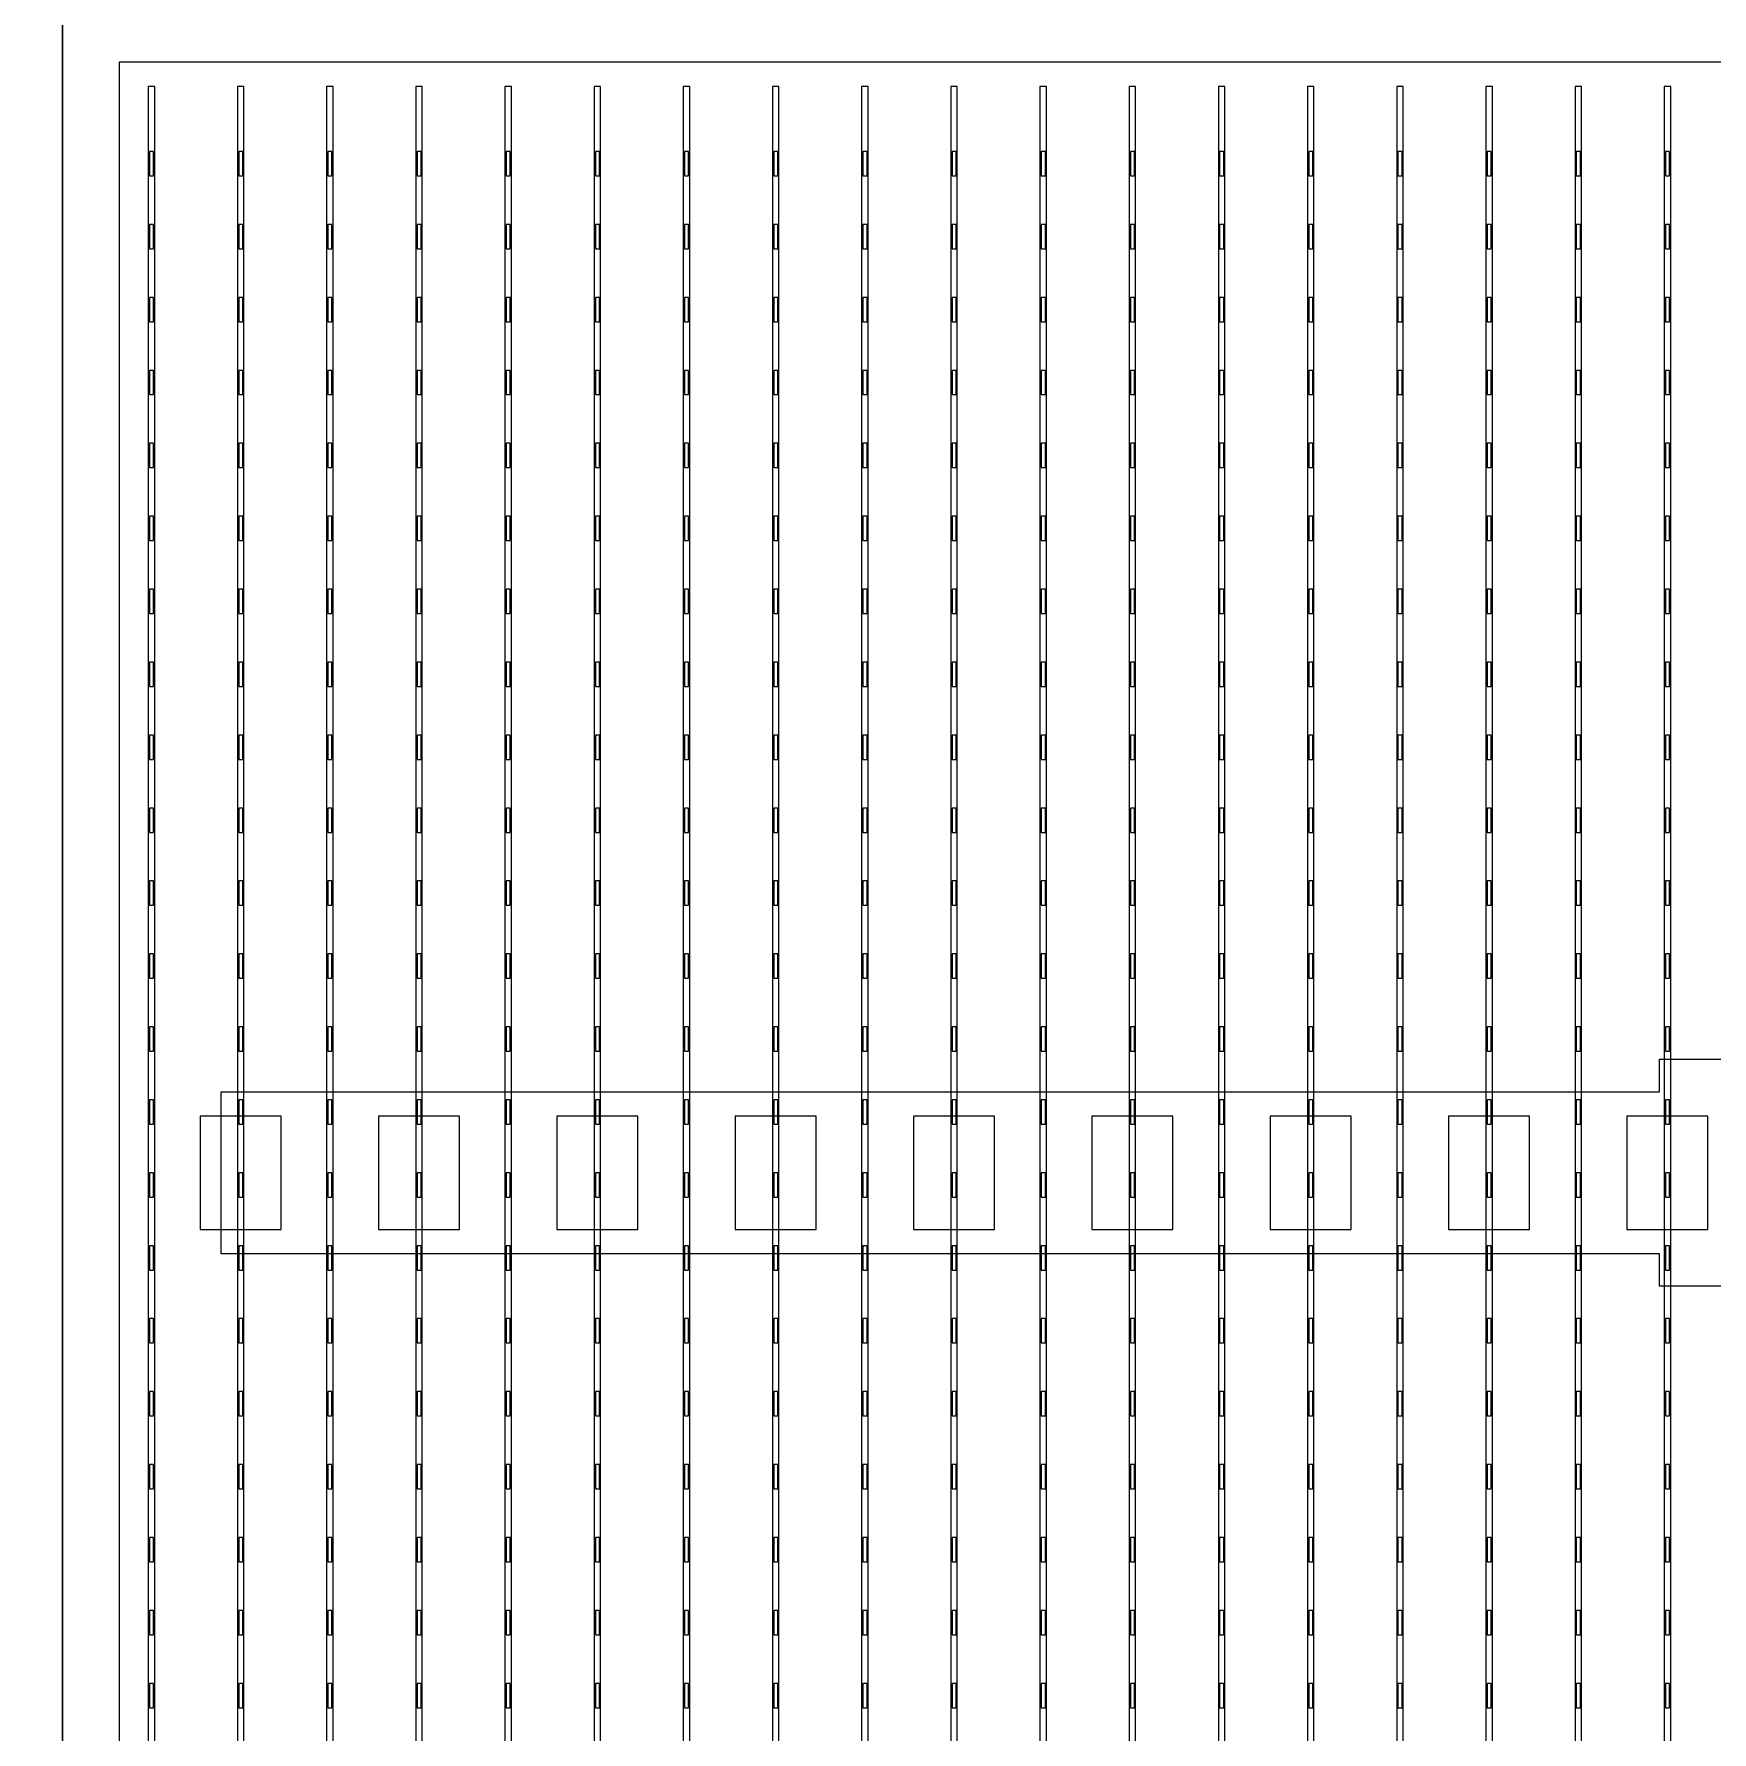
# Model space of a CAD drawing. Header units: millimetres. Extents: x -18 to 142, y -7 to 153.
# Drawn here: x 41.09 to 51.44, y 114.25 to 124.72 of the extents above; entities that cross this region are included whole.
import ezdxf

# ---------------------------------------------------------------- set-up
doc = ezdxf.new("R2010")
doc.units = ezdxf.units.MM
for name, color, linetype in [('BUSBARS', 3, 'Continuous'), ('CELLS', 5, 'Continuous'), ('CONTACT_PADS', 2, 'Continuous'), ('DICING', 4, 'Continuous'), ('FINGERS', 1, 'Continuous'), ('INSULATION', 2, 'Continuous')]:
    doc.layers.add(name, color=color, linetype=linetype)

msp = doc.modelspace()

# ---------------------------------------------------------------- linework, layer by layer
at = {"layer": 'BUSBARS'}
msp.add_lwpolyline([(61.19, 118.2), (61.19, 117.2), (52.32, 117.2), (52.32, 117), (51.12, 117), (51.12, 117.2), (42.25, 117.2), (42.25, 118.2), (51.12, 118.2), (51.12, 118.4), (52.32, 118.4), (52.32, 118.2), (61.19, 118.2)], close=True, dxfattribs=at)
at = {"layer": 'CELLS'}
for points in [[(41.27, 104), (41.27, 124.9), (20.37, 124.9), (20.37, 104), (41.27, 104)], [(62.17, 104), (62.17, 124.9), (41.27, 124.9), (41.27, 104), (62.17, 104)]]:
    msp.add_lwpolyline(points, close=True, dxfattribs=at)
at = {"layer": 'CONTACT_PADS'}
for points in [[(41.833, 123.85), (41.833, 124), (41.808, 124), (41.808, 123.85), (41.833, 123.85)], [(42.383, 123.85), (42.383, 124), (42.358, 124), (42.358, 123.85), (42.383, 123.85)], [(42.933, 123.85), (42.933, 124), (42.908, 124), (42.908, 123.85), (42.933, 123.85)], [(43.483, 123.85), (43.483, 124), (43.458, 124), (43.458, 123.85), (43.483, 123.85)], [(44.033, 123.85), (44.033, 124), (44.008, 124), (44.008, 123.85), (44.033, 123.85)], [(44.583, 123.85), (44.583, 124), (44.558, 124), (44.558, 123.85), (44.583, 123.85)], [(45.133, 123.85), (45.133, 124), (45.108, 124), (45.108, 123.85), (45.133, 123.85)], [(45.683, 123.85), (45.683, 124), (45.658, 124), (45.658, 123.85), (45.683, 123.85)], [(46.233, 123.85), (46.233, 124), (46.208, 124), (46.208, 123.85), (46.233, 123.85)], [(46.783, 123.85), (46.783, 124), (46.758, 124), (46.758, 123.85), (46.783, 123.85)], [(47.333, 123.85), (47.333, 124), (47.308, 124), (47.308, 123.85), (47.333, 123.85)], [(47.883, 123.85), (47.883, 124), (47.858, 124), (47.858, 123.85), (47.883, 123.85)], [(48.433, 123.85), (48.433, 124), (48.408, 124), (48.408, 123.85), (48.433, 123.85)], [(48.983, 123.85), (48.983, 124), (48.958, 124), (48.958, 123.85), (48.983, 123.85)], [(49.533, 123.85), (49.533, 124), (49.508, 124), (49.508, 123.85), (49.533, 123.85)], [(50.083, 123.85), (50.083, 124), (50.058, 124), (50.058, 123.85), (50.083, 123.85)], [(50.633, 123.85), (50.633, 124), (50.608, 124), (50.608, 123.85), (50.633, 123.85)], [(51.183, 123.85), (51.183, 124), (51.158, 124), (51.158, 123.85), (51.183, 123.85)], [(41.833, 123.4), (41.833, 123.55), (41.808, 123.55), (41.808, 123.4), (41.833, 123.4)], [(42.383, 123.4), (42.383, 123.55), (42.358, 123.55), (42.358, 123.4), (42.383, 123.4)], [(42.933, 123.4), (42.933, 123.55), (42.908, 123.55), (42.908, 123.4), (42.933, 123.4)], [(43.483, 123.4), (43.483, 123.55), (43.458, 123.55), (43.458, 123.4), (43.483, 123.4)], [(44.033, 123.4), (44.033, 123.55), (44.008, 123.55), (44.008, 123.4), (44.033, 123.4)], [(44.583, 123.4), (44.583, 123.55), (44.558, 123.55), (44.558, 123.4), (44.583, 123.4)], [(45.133, 123.4), (45.133, 123.55), (45.108, 123.55), (45.108, 123.4), (45.133, 123.4)], [(45.683, 123.4), (45.683, 123.55), (45.658, 123.55), (45.658, 123.4), (45.683, 123.4)], [(46.233, 123.4), (46.233, 123.55), (46.208, 123.55), (46.208, 123.4), (46.233, 123.4)], [(46.783, 123.4), (46.783, 123.55), (46.758, 123.55), (46.758, 123.4), (46.783, 123.4)], [(47.333, 123.4), (47.333, 123.55), (47.308, 123.55), (47.308, 123.4), (47.333, 123.4)], [(47.883, 123.4), (47.883, 123.55), (47.858, 123.55), (47.858, 123.4), (47.883, 123.4)], [(48.433, 123.4), (48.433, 123.55), (48.408, 123.55), (48.408, 123.4), (48.433, 123.4)], [(48.983, 123.4), (48.983, 123.55), (48.958, 123.55), (48.958, 123.4), (48.983, 123.4)], [(49.533, 123.4), (49.533, 123.55), (49.508, 123.55), (49.508, 123.4), (49.533, 123.4)], [(50.083, 123.4), (50.083, 123.55), (50.058, 123.55), (50.058, 123.4), (50.083, 123.4)], [(50.633, 123.4), (50.633, 123.55), (50.608, 123.55), (50.608, 123.4), (50.633, 123.4)], [(51.183, 123.4), (51.183, 123.55), (51.158, 123.55), (51.158, 123.4), (51.183, 123.4)], [(41.833, 122.95), (41.833, 123.1), (41.808, 123.1), (41.808, 122.95), (41.833, 122.95)], [(42.383, 122.95), (42.383, 123.1), (42.358, 123.1), (42.358, 122.95), (42.383, 122.95)], [(42.933, 122.95), (42.933, 123.1), (42.908, 123.1), (42.908, 122.95), (42.933, 122.95)], [(43.483, 122.95), (43.483, 123.1), (43.458, 123.1), (43.458, 122.95), (43.483, 122.95)], [(44.033, 122.95), (44.033, 123.1), (44.008, 123.1), (44.008, 122.95), (44.033, 122.95)], [(44.583, 122.95), (44.583, 123.1), (44.558, 123.1), (44.558, 122.95), (44.583, 122.95)], [(45.133, 122.95), (45.133, 123.1), (45.108, 123.1), (45.108, 122.95), (45.133, 122.95)], [(45.683, 122.95), (45.683, 123.1), (45.658, 123.1), (45.658, 122.95), (45.683, 122.95)], [(46.233, 122.95), (46.233, 123.1), (46.208, 123.1), (46.208, 122.95), (46.233, 122.95)], [(46.783, 122.95), (46.783, 123.1), (46.758, 123.1), (46.758, 122.95), (46.783, 122.95)], [(47.333, 122.95), (47.333, 123.1), (47.308, 123.1), (47.308, 122.95), (47.333, 122.95)], [(47.883, 122.95), (47.883, 123.1), (47.858, 123.1), (47.858, 122.95), (47.883, 122.95)], [(48.433, 122.95), (48.433, 123.1), (48.408, 123.1), (48.408, 122.95), (48.433, 122.95)], [(48.983, 122.95), (48.983, 123.1), (48.958, 123.1), (48.958, 122.95), (48.983, 122.95)], [(49.533, 122.95), (49.533, 123.1), (49.508, 123.1), (49.508, 122.95), (49.533, 122.95)], [(50.083, 122.95), (50.083, 123.1), (50.058, 123.1), (50.058, 122.95), (50.083, 122.95)], [(50.633, 122.95), (50.633, 123.1), (50.608, 123.1), (50.608, 122.95), (50.633, 122.95)], [(51.183, 122.95), (51.183, 123.1), (51.158, 123.1), (51.158, 122.95), (51.183, 122.95)], [(41.833, 122.5), (41.833, 122.65), (41.808, 122.65), (41.808, 122.5), (41.833, 122.5)], [(42.383, 122.5), (42.383, 122.65), (42.358, 122.65), (42.358, 122.5), (42.383, 122.5)], [(42.933, 122.5), (42.933, 122.65), (42.908, 122.65), (42.908, 122.5), (42.933, 122.5)], [(43.483, 122.5), (43.483, 122.65), (43.458, 122.65), (43.458, 122.5), (43.483, 122.5)], [(44.033, 122.5), (44.033, 122.65), (44.008, 122.65), (44.008, 122.5), (44.033, 122.5)], [(44.583, 122.5), (44.583, 122.65), (44.558, 122.65), (44.558, 122.5), (44.583, 122.5)], [(45.133, 122.5), (45.133, 122.65), (45.108, 122.65), (45.108, 122.5), (45.133, 122.5)], [(45.683, 122.5), (45.683, 122.65), (45.658, 122.65), (45.658, 122.5), (45.683, 122.5)], [(46.233, 122.5), (46.233, 122.65), (46.208, 122.65), (46.208, 122.5), (46.233, 122.5)], [(46.783, 122.5), (46.783, 122.65), (46.758, 122.65), (46.758, 122.5), (46.783, 122.5)], [(47.333, 122.5), (47.333, 122.65), (47.308, 122.65), (47.308, 122.5), (47.333, 122.5)], [(47.883, 122.5), (47.883, 122.65), (47.858, 122.65), (47.858, 122.5), (47.883, 122.5)], [(48.433, 122.5), (48.433, 122.65), (48.408, 122.65), (48.408, 122.5), (48.433, 122.5)], [(48.983, 122.5), (48.983, 122.65), (48.958, 122.65), (48.958, 122.5), (48.983, 122.5)], [(49.533, 122.5), (49.533, 122.65), (49.508, 122.65), (49.508, 122.5), (49.533, 122.5)], [(50.083, 122.5), (50.083, 122.65), (50.058, 122.65), (50.058, 122.5), (50.083, 122.5)], [(50.633, 122.5), (50.633, 122.65), (50.608, 122.65), (50.608, 122.5), (50.633, 122.5)], [(51.183, 122.5), (51.183, 122.65), (51.158, 122.65), (51.158, 122.5), (51.183, 122.5)], [(41.833, 122.05), (41.833, 122.2), (41.808, 122.2), (41.808, 122.05), (41.833, 122.05)], [(42.383, 122.05), (42.383, 122.2), (42.358, 122.2), (42.358, 122.05), (42.383, 122.05)], [(42.933, 122.05), (42.933, 122.2), (42.908, 122.2), (42.908, 122.05), (42.933, 122.05)], [(43.483, 122.05), (43.483, 122.2), (43.458, 122.2), (43.458, 122.05), (43.483, 122.05)], [(44.033, 122.05), (44.033, 122.2), (44.008, 122.2), (44.008, 122.05), (44.033, 122.05)], [(44.583, 122.05), (44.583, 122.2), (44.558, 122.2), (44.558, 122.05), (44.583, 122.05)], [(45.133, 122.05), (45.133, 122.2), (45.108, 122.2), (45.108, 122.05), (45.133, 122.05)], [(45.683, 122.05), (45.683, 122.2), (45.658, 122.2), (45.658, 122.05), (45.683, 122.05)], [(46.233, 122.05), (46.233, 122.2), (46.208, 122.2), (46.208, 122.05), (46.233, 122.05)], [(46.783, 122.05), (46.783, 122.2), (46.758, 122.2), (46.758, 122.05), (46.783, 122.05)], [(47.333, 122.05), (47.333, 122.2), (47.308, 122.2), (47.308, 122.05), (47.333, 122.05)], [(47.883, 122.05), (47.883, 122.2), (47.858, 122.2), (47.858, 122.05), (47.883, 122.05)], [(48.433, 122.05), (48.433, 122.2), (48.408, 122.2), (48.408, 122.05), (48.433, 122.05)], [(48.983, 122.05), (48.983, 122.2), (48.958, 122.2), (48.958, 122.05), (48.983, 122.05)], [(49.533, 122.05), (49.533, 122.2), (49.508, 122.2), (49.508, 122.05), (49.533, 122.05)], [(50.083, 122.05), (50.083, 122.2), (50.058, 122.2), (50.058, 122.05), (50.083, 122.05)], [(50.633, 122.05), (50.633, 122.2), (50.608, 122.2), (50.608, 122.05), (50.633, 122.05)], [(51.183, 122.05), (51.183, 122.2), (51.158, 122.2), (51.158, 122.05), (51.183, 122.05)], [(41.833, 121.6), (41.833, 121.75), (41.808, 121.75), (41.808, 121.6), (41.833, 121.6)], [(42.383, 121.6), (42.383, 121.75), (42.358, 121.75), (42.358, 121.6), (42.383, 121.6)], [(42.933, 121.6), (42.933, 121.75), (42.908, 121.75), (42.908, 121.6), (42.933, 121.6)], [(43.483, 121.6), (43.483, 121.75), (43.458, 121.75), (43.458, 121.6), (43.483, 121.6)], [(44.033, 121.6), (44.033, 121.75), (44.008, 121.75), (44.008, 121.6), (44.033, 121.6)], [(44.583, 121.6), (44.583, 121.75), (44.558, 121.75), (44.558, 121.6), (44.583, 121.6)], [(45.133, 121.6), (45.133, 121.75), (45.108, 121.75), (45.108, 121.6), (45.133, 121.6)], [(45.683, 121.6), (45.683, 121.75), (45.658, 121.75), (45.658, 121.6), (45.683, 121.6)], [(46.233, 121.6), (46.233, 121.75), (46.208, 121.75), (46.208, 121.6), (46.233, 121.6)], [(46.783, 121.6), (46.783, 121.75), (46.758, 121.75), (46.758, 121.6), (46.783, 121.6)], [(47.333, 121.6), (47.333, 121.75), (47.308, 121.75), (47.308, 121.6), (47.333, 121.6)], [(47.883, 121.6), (47.883, 121.75), (47.858, 121.75), (47.858, 121.6), (47.883, 121.6)], [(48.433, 121.6), (48.433, 121.75), (48.408, 121.75), (48.408, 121.6), (48.433, 121.6)], [(48.983, 121.6), (48.983, 121.75), (48.958, 121.75), (48.958, 121.6), (48.983, 121.6)], [(49.533, 121.6), (49.533, 121.75), (49.508, 121.75), (49.508, 121.6), (49.533, 121.6)], [(50.083, 121.6), (50.083, 121.75), (50.058, 121.75), (50.058, 121.6), (50.083, 121.6)], [(50.633, 121.6), (50.633, 121.75), (50.608, 121.75), (50.608, 121.6), (50.633, 121.6)], [(51.183, 121.6), (51.183, 121.75), (51.158, 121.75), (51.158, 121.6), (51.183, 121.6)], [(41.833, 121.15), (41.833, 121.3), (41.808, 121.3), (41.808, 121.15), (41.833, 121.15)], [(42.383, 121.15), (42.383, 121.3), (42.358, 121.3), (42.358, 121.15), (42.383, 121.15)], [(42.933, 121.15), (42.933, 121.3), (42.908, 121.3), (42.908, 121.15), (42.933, 121.15)], [(43.483, 121.15), (43.483, 121.3), (43.458, 121.3), (43.458, 121.15), (43.483, 121.15)], [(44.033, 121.15), (44.033, 121.3), (44.008, 121.3), (44.008, 121.15), (44.033, 121.15)], [(44.583, 121.15), (44.583, 121.3), (44.558, 121.3), (44.558, 121.15), (44.583, 121.15)], [(45.133, 121.15), (45.133, 121.3), (45.108, 121.3), (45.108, 121.15), (45.133, 121.15)], [(45.683, 121.15), (45.683, 121.3), (45.658, 121.3), (45.658, 121.15), (45.683, 121.15)], [(46.233, 121.15), (46.233, 121.3), (46.208, 121.3), (46.208, 121.15), (46.233, 121.15)], [(46.783, 121.15), (46.783, 121.3), (46.758, 121.3), (46.758, 121.15), (46.783, 121.15)], [(47.333, 121.15), (47.333, 121.3), (47.308, 121.3), (47.308, 121.15), (47.333, 121.15)], [(47.883, 121.15), (47.883, 121.3), (47.858, 121.3), (47.858, 121.15), (47.883, 121.15)], [(48.433, 121.15), (48.433, 121.3), (48.408, 121.3), (48.408, 121.15), (48.433, 121.15)], [(48.983, 121.15), (48.983, 121.3), (48.958, 121.3), (48.958, 121.15), (48.983, 121.15)], [(49.533, 121.15), (49.533, 121.3), (49.508, 121.3), (49.508, 121.15), (49.533, 121.15)], [(50.083, 121.15), (50.083, 121.3), (50.058, 121.3), (50.058, 121.15), (50.083, 121.15)], [(50.633, 121.15), (50.633, 121.3), (50.608, 121.3), (50.608, 121.15), (50.633, 121.15)], [(51.183, 121.15), (51.183, 121.3), (51.158, 121.3), (51.158, 121.15), (51.183, 121.15)], [(41.833, 120.7), (41.833, 120.85), (41.808, 120.85), (41.808, 120.7), (41.833, 120.7)], [(42.383, 120.7), (42.383, 120.85), (42.358, 120.85), (42.358, 120.7), (42.383, 120.7)], [(42.933, 120.7), (42.933, 120.85), (42.908, 120.85), (42.908, 120.7), (42.933, 120.7)], [(43.483, 120.7), (43.483, 120.85), (43.458, 120.85), (43.458, 120.7), (43.483, 120.7)], [(44.033, 120.7), (44.033, 120.85), (44.008, 120.85), (44.008, 120.7), (44.033, 120.7)], [(44.583, 120.7), (44.583, 120.85), (44.558, 120.85), (44.558, 120.7), (44.583, 120.7)], [(45.133, 120.7), (45.133, 120.85), (45.108, 120.85), (45.108, 120.7), (45.133, 120.7)], [(45.683, 120.7), (45.683, 120.85), (45.658, 120.85), (45.658, 120.7), (45.683, 120.7)], [(46.233, 120.7), (46.233, 120.85), (46.208, 120.85), (46.208, 120.7), (46.233, 120.7)], [(46.783, 120.7), (46.783, 120.85), (46.758, 120.85), (46.758, 120.7), (46.783, 120.7)], [(47.333, 120.7), (47.333, 120.85), (47.308, 120.85), (47.308, 120.7), (47.333, 120.7)], [(47.883, 120.7), (47.883, 120.85), (47.858, 120.85), (47.858, 120.7), (47.883, 120.7)], [(48.433, 120.7), (48.433, 120.85), (48.408, 120.85), (48.408, 120.7), (48.433, 120.7)], [(48.983, 120.7), (48.983, 120.85), (48.958, 120.85), (48.958, 120.7), (48.983, 120.7)], [(49.533, 120.7), (49.533, 120.85), (49.508, 120.85), (49.508, 120.7), (49.533, 120.7)], [(50.083, 120.7), (50.083, 120.85), (50.058, 120.85), (50.058, 120.7), (50.083, 120.7)], [(50.633, 120.7), (50.633, 120.85), (50.608, 120.85), (50.608, 120.7), (50.633, 120.7)], [(51.183, 120.7), (51.183, 120.85), (51.158, 120.85), (51.158, 120.7), (51.183, 120.7)], [(41.833, 120.25), (41.833, 120.4), (41.808, 120.4), (41.808, 120.25), (41.833, 120.25)], [(42.383, 120.25), (42.383, 120.4), (42.358, 120.4), (42.358, 120.25), (42.383, 120.25)], [(42.933, 120.25), (42.933, 120.4), (42.908, 120.4), (42.908, 120.25), (42.933, 120.25)], [(43.483, 120.25), (43.483, 120.4), (43.458, 120.4), (43.458, 120.25), (43.483, 120.25)], [(44.033, 120.25), (44.033, 120.4), (44.008, 120.4), (44.008, 120.25), (44.033, 120.25)], [(44.583, 120.25), (44.583, 120.4), (44.558, 120.4), (44.558, 120.25), (44.583, 120.25)], [(45.133, 120.25), (45.133, 120.4), (45.108, 120.4), (45.108, 120.25), (45.133, 120.25)], [(45.683, 120.25), (45.683, 120.4), (45.658, 120.4), (45.658, 120.25), (45.683, 120.25)], [(46.233, 120.25), (46.233, 120.4), (46.208, 120.4), (46.208, 120.25), (46.233, 120.25)], [(46.783, 120.25), (46.783, 120.4), (46.758, 120.4), (46.758, 120.25), (46.783, 120.25)], [(47.333, 120.25), (47.333, 120.4), (47.308, 120.4), (47.308, 120.25), (47.333, 120.25)], [(47.883, 120.25), (47.883, 120.4), (47.858, 120.4), (47.858, 120.25), (47.883, 120.25)], [(48.433, 120.25), (48.433, 120.4), (48.408, 120.4), (48.408, 120.25), (48.433, 120.25)], [(48.983, 120.25), (48.983, 120.4), (48.958, 120.4), (48.958, 120.25), (48.983, 120.25)], [(49.533, 120.25), (49.533, 120.4), (49.508, 120.4), (49.508, 120.25), (49.533, 120.25)], [(50.083, 120.25), (50.083, 120.4), (50.058, 120.4), (50.058, 120.25), (50.083, 120.25)], [(50.633, 120.25), (50.633, 120.4), (50.608, 120.4), (50.608, 120.25), (50.633, 120.25)], [(51.183, 120.25), (51.183, 120.4), (51.158, 120.4), (51.158, 120.25), (51.183, 120.25)], [(41.833, 119.8), (41.833, 119.95), (41.808, 119.95), (41.808, 119.8), (41.833, 119.8)], [(42.383, 119.8), (42.383, 119.95), (42.358, 119.95), (42.358, 119.8), (42.383, 119.8)], [(42.933, 119.8), (42.933, 119.95), (42.908, 119.95), (42.908, 119.8), (42.933, 119.8)], [(43.483, 119.8), (43.483, 119.95), (43.458, 119.95), (43.458, 119.8), (43.483, 119.8)], [(44.033, 119.8), (44.033, 119.95), (44.008, 119.95), (44.008, 119.8), (44.033, 119.8)], [(44.583, 119.8), (44.583, 119.95), (44.558, 119.95), (44.558, 119.8), (44.583, 119.8)], [(45.133, 119.8), (45.133, 119.95), (45.108, 119.95), (45.108, 119.8), (45.133, 119.8)], [(45.683, 119.8), (45.683, 119.95), (45.658, 119.95), (45.658, 119.8), (45.683, 119.8)], [(46.233, 119.8), (46.233, 119.95), (46.208, 119.95), (46.208, 119.8), (46.233, 119.8)], [(46.783, 119.8), (46.783, 119.95), (46.758, 119.95), (46.758, 119.8), (46.783, 119.8)], [(47.333, 119.8), (47.333, 119.95), (47.308, 119.95), (47.308, 119.8), (47.333, 119.8)], [(47.883, 119.8), (47.883, 119.95), (47.858, 119.95), (47.858, 119.8), (47.883, 119.8)], [(48.433, 119.8), (48.433, 119.95), (48.408, 119.95), (48.408, 119.8), (48.433, 119.8)], [(48.983, 119.8), (48.983, 119.95), (48.958, 119.95), (48.958, 119.8), (48.983, 119.8)], [(49.533, 119.8), (49.533, 119.95), (49.508, 119.95), (49.508, 119.8), (49.533, 119.8)], [(50.083, 119.8), (50.083, 119.95), (50.058, 119.95), (50.058, 119.8), (50.083, 119.8)], [(50.633, 119.8), (50.633, 119.95), (50.608, 119.95), (50.608, 119.8), (50.633, 119.8)], [(51.183, 119.8), (51.183, 119.95), (51.158, 119.95), (51.158, 119.8), (51.183, 119.8)], [(41.833, 119.35), (41.833, 119.5), (41.808, 119.5), (41.808, 119.35), (41.833, 119.35)], [(42.383, 119.35), (42.383, 119.5), (42.358, 119.5), (42.358, 119.35), (42.383, 119.35)], [(42.933, 119.35), (42.933, 119.5), (42.908, 119.5), (42.908, 119.35), (42.933, 119.35)], [(43.483, 119.35), (43.483, 119.5), (43.458, 119.5), (43.458, 119.35), (43.483, 119.35)], [(44.033, 119.35), (44.033, 119.5), (44.008, 119.5), (44.008, 119.35), (44.033, 119.35)], [(44.583, 119.35), (44.583, 119.5), (44.558, 119.5), (44.558, 119.35), (44.583, 119.35)], [(45.133, 119.35), (45.133, 119.5), (45.108, 119.5), (45.108, 119.35), (45.133, 119.35)], [(45.683, 119.35), (45.683, 119.5), (45.658, 119.5), (45.658, 119.35), (45.683, 119.35)], [(46.233, 119.35), (46.233, 119.5), (46.208, 119.5), (46.208, 119.35), (46.233, 119.35)], [(46.783, 119.35), (46.783, 119.5), (46.758, 119.5), (46.758, 119.35), (46.783, 119.35)], [(47.333, 119.35), (47.333, 119.5), (47.308, 119.5), (47.308, 119.35), (47.333, 119.35)], [(47.883, 119.35), (47.883, 119.5), (47.858, 119.5), (47.858, 119.35), (47.883, 119.35)], [(48.433, 119.35), (48.433, 119.5), (48.408, 119.5), (48.408, 119.35), (48.433, 119.35)], [(48.983, 119.35), (48.983, 119.5), (48.958, 119.5), (48.958, 119.35), (48.983, 119.35)], [(49.533, 119.35), (49.533, 119.5), (49.508, 119.5), (49.508, 119.35), (49.533, 119.35)], [(50.083, 119.35), (50.083, 119.5), (50.058, 119.5), (50.058, 119.35), (50.083, 119.35)], [(50.633, 119.35), (50.633, 119.5), (50.608, 119.5), (50.608, 119.35), (50.633, 119.35)], [(51.183, 119.35), (51.183, 119.5), (51.158, 119.5), (51.158, 119.35), (51.183, 119.35)], [(41.833, 118.9), (41.833, 119.05), (41.808, 119.05), (41.808, 118.9), (41.833, 118.9)], [(42.383, 118.9), (42.383, 119.05), (42.358, 119.05), (42.358, 118.9), (42.383, 118.9)], [(42.933, 118.9), (42.933, 119.05), (42.908, 119.05), (42.908, 118.9), (42.933, 118.9)], [(43.483, 118.9), (43.483, 119.05), (43.458, 119.05), (43.458, 118.9), (43.483, 118.9)], [(44.033, 118.9), (44.033, 119.05), (44.008, 119.05), (44.008, 118.9), (44.033, 118.9)], [(44.583, 118.9), (44.583, 119.05), (44.558, 119.05), (44.558, 118.9), (44.583, 118.9)], [(45.133, 118.9), (45.133, 119.05), (45.108, 119.05), (45.108, 118.9), (45.133, 118.9)], [(45.683, 118.9), (45.683, 119.05), (45.658, 119.05), (45.658, 118.9), (45.683, 118.9)], [(46.233, 118.9), (46.233, 119.05), (46.208, 119.05), (46.208, 118.9), (46.233, 118.9)], [(46.783, 118.9), (46.783, 119.05), (46.758, 119.05), (46.758, 118.9), (46.783, 118.9)], [(47.333, 118.9), (47.333, 119.05), (47.308, 119.05), (47.308, 118.9), (47.333, 118.9)], [(47.883, 118.9), (47.883, 119.05), (47.858, 119.05), (47.858, 118.9), (47.883, 118.9)], [(48.433, 118.9), (48.433, 119.05), (48.408, 119.05), (48.408, 118.9), (48.433, 118.9)], [(48.983, 118.9), (48.983, 119.05), (48.958, 119.05), (48.958, 118.9), (48.983, 118.9)], [(49.533, 118.9), (49.533, 119.05), (49.508, 119.05), (49.508, 118.9), (49.533, 118.9)], [(50.083, 118.9), (50.083, 119.05), (50.058, 119.05), (50.058, 118.9), (50.083, 118.9)], [(50.633, 118.9), (50.633, 119.05), (50.608, 119.05), (50.608, 118.9), (50.633, 118.9)], [(51.183, 118.9), (51.183, 119.05), (51.158, 119.05), (51.158, 118.9), (51.183, 118.9)], [(41.833, 118.45), (41.833, 118.6), (41.808, 118.6), (41.808, 118.45), (41.833, 118.45)], [(42.383, 118.45), (42.383, 118.6), (42.358, 118.6), (42.358, 118.45), (42.383, 118.45)], [(42.933, 118.45), (42.933, 118.6), (42.908, 118.6), (42.908, 118.45), (42.933, 118.45)], [(43.483, 118.45), (43.483, 118.6), (43.458, 118.6), (43.458, 118.45), (43.483, 118.45)], [(44.033, 118.45), (44.033, 118.6), (44.008, 118.6), (44.008, 118.45), (44.033, 118.45)], [(44.583, 118.45), (44.583, 118.6), (44.558, 118.6), (44.558, 118.45), (44.583, 118.45)], [(45.133, 118.45), (45.133, 118.6), (45.108, 118.6), (45.108, 118.45), (45.133, 118.45)], [(45.683, 118.45), (45.683, 118.6), (45.658, 118.6), (45.658, 118.45), (45.683, 118.45)], [(46.233, 118.45), (46.233, 118.6), (46.208, 118.6), (46.208, 118.45), (46.233, 118.45)], [(46.783, 118.45), (46.783, 118.6), (46.758, 118.6), (46.758, 118.45), (46.783, 118.45)], [(47.333, 118.45), (47.333, 118.6), (47.308, 118.6), (47.308, 118.45), (47.333, 118.45)], [(47.883, 118.45), (47.883, 118.6), (47.858, 118.6), (47.858, 118.45), (47.883, 118.45)], [(48.433, 118.45), (48.433, 118.6), (48.408, 118.6), (48.408, 118.45), (48.433, 118.45)], [(48.983, 118.45), (48.983, 118.6), (48.958, 118.6), (48.958, 118.45), (48.983, 118.45)], [(49.533, 118.45), (49.533, 118.6), (49.508, 118.6), (49.508, 118.45), (49.533, 118.45)], [(50.083, 118.45), (50.083, 118.6), (50.058, 118.6), (50.058, 118.45), (50.083, 118.45)], [(50.633, 118.45), (50.633, 118.6), (50.608, 118.6), (50.608, 118.45), (50.633, 118.45)], [(51.183, 118.45), (51.183, 118.6), (51.158, 118.6), (51.158, 118.45), (51.183, 118.45)], [(41.833, 118), (41.833, 118.15), (41.808, 118.15), (41.808, 118), (41.833, 118)], [(42.383, 118), (42.383, 118.15), (42.358, 118.15), (42.358, 118), (42.383, 118)], [(42.933, 118), (42.933, 118.15), (42.908, 118.15), (42.908, 118), (42.933, 118)], [(43.483, 118), (43.483, 118.15), (43.458, 118.15), (43.458, 118), (43.483, 118)], [(44.033, 118), (44.033, 118.15), (44.008, 118.15), (44.008, 118), (44.033, 118)], [(44.583, 118), (44.583, 118.15), (44.558, 118.15), (44.558, 118), (44.583, 118)], [(45.133, 118), (45.133, 118.15), (45.108, 118.15), (45.108, 118), (45.133, 118)], [(45.683, 118), (45.683, 118.15), (45.658, 118.15), (45.658, 118), (45.683, 118)], [(46.233, 118), (46.233, 118.15), (46.208, 118.15), (46.208, 118), (46.233, 118)], [(46.783, 118), (46.783, 118.15), (46.758, 118.15), (46.758, 118), (46.783, 118)], [(47.333, 118), (47.333, 118.15), (47.308, 118.15), (47.308, 118), (47.333, 118)], [(47.883, 118), (47.883, 118.15), (47.858, 118.15), (47.858, 118), (47.883, 118)], [(48.433, 118), (48.433, 118.15), (48.408, 118.15), (48.408, 118), (48.433, 118)], [(48.983, 118), (48.983, 118.15), (48.958, 118.15), (48.958, 118), (48.983, 118)], [(49.533, 118), (49.533, 118.15), (49.508, 118.15), (49.508, 118), (49.533, 118)], [(50.083, 118), (50.083, 118.15), (50.058, 118.15), (50.058, 118), (50.083, 118)], [(50.633, 118), (50.633, 118.15), (50.608, 118.15), (50.608, 118), (50.633, 118)], [(51.183, 118), (51.183, 118.15), (51.158, 118.15), (51.158, 118), (51.183, 118)], [(41.833, 117.55), (41.833, 117.7), (41.808, 117.7), (41.808, 117.55), (41.833, 117.55)], [(42.383, 117.55), (42.383, 117.7), (42.358, 117.7), (42.358, 117.55), (42.383, 117.55)], [(42.933, 117.55), (42.933, 117.7), (42.908, 117.7), (42.908, 117.55), (42.933, 117.55)], [(43.483, 117.55), (43.483, 117.7), (43.458, 117.7), (43.458, 117.55), (43.483, 117.55)], [(44.033, 117.55), (44.033, 117.7), (44.008, 117.7), (44.008, 117.55), (44.033, 117.55)], [(44.583, 117.55), (44.583, 117.7), (44.558, 117.7), (44.558, 117.55), (44.583, 117.55)], [(45.133, 117.55), (45.133, 117.7), (45.108, 117.7), (45.108, 117.55), (45.133, 117.55)], [(45.683, 117.55), (45.683, 117.7), (45.658, 117.7), (45.658, 117.55), (45.683, 117.55)], [(46.233, 117.55), (46.233, 117.7), (46.208, 117.7), (46.208, 117.55), (46.233, 117.55)], [(46.783, 117.55), (46.783, 117.7), (46.758, 117.7), (46.758, 117.55), (46.783, 117.55)], [(47.333, 117.55), (47.333, 117.7), (47.308, 117.7), (47.308, 117.55), (47.333, 117.55)], [(47.883, 117.55), (47.883, 117.7), (47.858, 117.7), (47.858, 117.55), (47.883, 117.55)], [(48.433, 117.55), (48.433, 117.7), (48.408, 117.7), (48.408, 117.55), (48.433, 117.55)], [(48.983, 117.55), (48.983, 117.7), (48.958, 117.7), (48.958, 117.55), (48.983, 117.55)], [(49.533, 117.55), (49.533, 117.7), (49.508, 117.7), (49.508, 117.55), (49.533, 117.55)], [(50.083, 117.55), (50.083, 117.7), (50.058, 117.7), (50.058, 117.55), (50.083, 117.55)], [(50.633, 117.55), (50.633, 117.7), (50.608, 117.7), (50.608, 117.55), (50.633, 117.55)], [(51.183, 117.55), (51.183, 117.7), (51.158, 117.7), (51.158, 117.55), (51.183, 117.55)], [(41.833, 117.1), (41.833, 117.25), (41.808, 117.25), (41.808, 117.1), (41.833, 117.1)], [(42.383, 117.1), (42.383, 117.25), (42.358, 117.25), (42.358, 117.1), (42.383, 117.1)], [(42.933, 117.1), (42.933, 117.25), (42.908, 117.25), (42.908, 117.1), (42.933, 117.1)], [(43.483, 117.1), (43.483, 117.25), (43.458, 117.25), (43.458, 117.1), (43.483, 117.1)], [(44.033, 117.1), (44.033, 117.25), (44.008, 117.25), (44.008, 117.1), (44.033, 117.1)], [(44.583, 117.1), (44.583, 117.25), (44.558, 117.25), (44.558, 117.1), (44.583, 117.1)], [(45.133, 117.1), (45.133, 117.25), (45.108, 117.25), (45.108, 117.1), (45.133, 117.1)], [(45.683, 117.1), (45.683, 117.25), (45.658, 117.25), (45.658, 117.1), (45.683, 117.1)], [(46.233, 117.1), (46.233, 117.25), (46.208, 117.25), (46.208, 117.1), (46.233, 117.1)], [(46.783, 117.1), (46.783, 117.25), (46.758, 117.25), (46.758, 117.1), (46.783, 117.1)], [(47.333, 117.1), (47.333, 117.25), (47.308, 117.25), (47.308, 117.1), (47.333, 117.1)], [(47.883, 117.1), (47.883, 117.25), (47.858, 117.25), (47.858, 117.1), (47.883, 117.1)], [(48.433, 117.1), (48.433, 117.25), (48.408, 117.25), (48.408, 117.1), (48.433, 117.1)], [(48.983, 117.1), (48.983, 117.25), (48.958, 117.25), (48.958, 117.1), (48.983, 117.1)], [(49.533, 117.1), (49.533, 117.25), (49.508, 117.25), (49.508, 117.1), (49.533, 117.1)], [(50.083, 117.1), (50.083, 117.25), (50.058, 117.25), (50.058, 117.1), (50.083, 117.1)], [(50.633, 117.1), (50.633, 117.25), (50.608, 117.25), (50.608, 117.1), (50.633, 117.1)], [(51.183, 117.1), (51.183, 117.25), (51.158, 117.25), (51.158, 117.1), (51.183, 117.1)], [(41.833, 116.65), (41.833, 116.8), (41.808, 116.8), (41.808, 116.65), (41.833, 116.65)], [(42.383, 116.65), (42.383, 116.8), (42.358, 116.8), (42.358, 116.65), (42.383, 116.65)], [(42.933, 116.65), (42.933, 116.8), (42.908, 116.8), (42.908, 116.65), (42.933, 116.65)], [(43.483, 116.65), (43.483, 116.8), (43.458, 116.8), (43.458, 116.65), (43.483, 116.65)], [(44.033, 116.65), (44.033, 116.8), (44.008, 116.8), (44.008, 116.65), (44.033, 116.65)], [(44.583, 116.65), (44.583, 116.8), (44.558, 116.8), (44.558, 116.65), (44.583, 116.65)], [(45.133, 116.65), (45.133, 116.8), (45.108, 116.8), (45.108, 116.65), (45.133, 116.65)], [(45.683, 116.65), (45.683, 116.8), (45.658, 116.8), (45.658, 116.65), (45.683, 116.65)], [(46.233, 116.65), (46.233, 116.8), (46.208, 116.8), (46.208, 116.65), (46.233, 116.65)], [(46.783, 116.65), (46.783, 116.8), (46.758, 116.8), (46.758, 116.65), (46.783, 116.65)], [(47.333, 116.65), (47.333, 116.8), (47.308, 116.8), (47.308, 116.65), (47.333, 116.65)], [(47.883, 116.65), (47.883, 116.8), (47.858, 116.8), (47.858, 116.65), (47.883, 116.65)], [(48.433, 116.65), (48.433, 116.8), (48.408, 116.8), (48.408, 116.65), (48.433, 116.65)], [(48.983, 116.65), (48.983, 116.8), (48.958, 116.8), (48.958, 116.65), (48.983, 116.65)], [(49.533, 116.65), (49.533, 116.8), (49.508, 116.8), (49.508, 116.65), (49.533, 116.65)], [(50.083, 116.65), (50.083, 116.8), (50.058, 116.8), (50.058, 116.65), (50.083, 116.65)], [(50.633, 116.65), (50.633, 116.8), (50.608, 116.8), (50.608, 116.65), (50.633, 116.65)], [(51.183, 116.65), (51.183, 116.8), (51.158, 116.8), (51.158, 116.65), (51.183, 116.65)], [(41.833, 116.2), (41.833, 116.35), (41.808, 116.35), (41.808, 116.2), (41.833, 116.2)], [(42.383, 116.2), (42.383, 116.35), (42.358, 116.35), (42.358, 116.2), (42.383, 116.2)], [(42.933, 116.2), (42.933, 116.35), (42.908, 116.35), (42.908, 116.2), (42.933, 116.2)], [(43.483, 116.2), (43.483, 116.35), (43.458, 116.35), (43.458, 116.2), (43.483, 116.2)], [(44.033, 116.2), (44.033, 116.35), (44.008, 116.35), (44.008, 116.2), (44.033, 116.2)], [(44.583, 116.2), (44.583, 116.35), (44.558, 116.35), (44.558, 116.2), (44.583, 116.2)], [(45.133, 116.2), (45.133, 116.35), (45.108, 116.35), (45.108, 116.2), (45.133, 116.2)], [(45.683, 116.2), (45.683, 116.35), (45.658, 116.35), (45.658, 116.2), (45.683, 116.2)], [(46.233, 116.2), (46.233, 116.35), (46.208, 116.35), (46.208, 116.2), (46.233, 116.2)], [(46.783, 116.2), (46.783, 116.35), (46.758, 116.35), (46.758, 116.2), (46.783, 116.2)], [(47.333, 116.2), (47.333, 116.35), (47.308, 116.35), (47.308, 116.2), (47.333, 116.2)], [(47.883, 116.2), (47.883, 116.35), (47.858, 116.35), (47.858, 116.2), (47.883, 116.2)], [(48.433, 116.2), (48.433, 116.35), (48.408, 116.35), (48.408, 116.2), (48.433, 116.2)], [(48.983, 116.2), (48.983, 116.35), (48.958, 116.35), (48.958, 116.2), (48.983, 116.2)], [(49.533, 116.2), (49.533, 116.35), (49.508, 116.35), (49.508, 116.2), (49.533, 116.2)], [(50.083, 116.2), (50.083, 116.35), (50.058, 116.35), (50.058, 116.2), (50.083, 116.2)], [(50.633, 116.2), (50.633, 116.35), (50.608, 116.35), (50.608, 116.2), (50.633, 116.2)], [(51.183, 116.2), (51.183, 116.35), (51.158, 116.35), (51.158, 116.2), (51.183, 116.2)], [(41.833, 115.75), (41.833, 115.9), (41.808, 115.9), (41.808, 115.75), (41.833, 115.75)], [(42.383, 115.75), (42.383, 115.9), (42.358, 115.9), (42.358, 115.75), (42.383, 115.75)], [(42.933, 115.75), (42.933, 115.9), (42.908, 115.9), (42.908, 115.75), (42.933, 115.75)], [(43.483, 115.75), (43.483, 115.9), (43.458, 115.9), (43.458, 115.75), (43.483, 115.75)], [(44.033, 115.75), (44.033, 115.9), (44.008, 115.9), (44.008, 115.75), (44.033, 115.75)], [(44.583, 115.75), (44.583, 115.9), (44.558, 115.9), (44.558, 115.75), (44.583, 115.75)], [(45.133, 115.75), (45.133, 115.9), (45.108, 115.9), (45.108, 115.75), (45.133, 115.75)], [(45.683, 115.75), (45.683, 115.9), (45.658, 115.9), (45.658, 115.75), (45.683, 115.75)], [(46.233, 115.75), (46.233, 115.9), (46.208, 115.9), (46.208, 115.75), (46.233, 115.75)], [(46.783, 115.75), (46.783, 115.9), (46.758, 115.9), (46.758, 115.75), (46.783, 115.75)], [(47.333, 115.75), (47.333, 115.9), (47.308, 115.9), (47.308, 115.75), (47.333, 115.75)], [(47.883, 115.75), (47.883, 115.9), (47.858, 115.9), (47.858, 115.75), (47.883, 115.75)], [(48.433, 115.75), (48.433, 115.9), (48.408, 115.9), (48.408, 115.75), (48.433, 115.75)], [(48.983, 115.75), (48.983, 115.9), (48.958, 115.9), (48.958, 115.75), (48.983, 115.75)], [(49.533, 115.75), (49.533, 115.9), (49.508, 115.9), (49.508, 115.75), (49.533, 115.75)], [(50.083, 115.75), (50.083, 115.9), (50.058, 115.9), (50.058, 115.75), (50.083, 115.75)], [(50.633, 115.75), (50.633, 115.9), (50.608, 115.9), (50.608, 115.75), (50.633, 115.75)], [(51.183, 115.75), (51.183, 115.9), (51.158, 115.9), (51.158, 115.75), (51.183, 115.75)], [(41.833, 115.3), (41.833, 115.45), (41.808, 115.45), (41.808, 115.3), (41.833, 115.3)], [(42.383, 115.3), (42.383, 115.45), (42.358, 115.45), (42.358, 115.3), (42.383, 115.3)], [(42.933, 115.3), (42.933, 115.45), (42.908, 115.45), (42.908, 115.3), (42.933, 115.3)], [(43.483, 115.3), (43.483, 115.45), (43.458, 115.45), (43.458, 115.3), (43.483, 115.3)], [(44.033, 115.3), (44.033, 115.45), (44.008, 115.45), (44.008, 115.3), (44.033, 115.3)], [(44.583, 115.3), (44.583, 115.45), (44.558, 115.45), (44.558, 115.3), (44.583, 115.3)], [(45.133, 115.3), (45.133, 115.45), (45.108, 115.45), (45.108, 115.3), (45.133, 115.3)], [(45.683, 115.3), (45.683, 115.45), (45.658, 115.45), (45.658, 115.3), (45.683, 115.3)], [(46.233, 115.3), (46.233, 115.45), (46.208, 115.45), (46.208, 115.3), (46.233, 115.3)], [(46.783, 115.3), (46.783, 115.45), (46.758, 115.45), (46.758, 115.3), (46.783, 115.3)], [(47.333, 115.3), (47.333, 115.45), (47.308, 115.45), (47.308, 115.3), (47.333, 115.3)], [(47.883, 115.3), (47.883, 115.45), (47.858, 115.45), (47.858, 115.3), (47.883, 115.3)], [(48.433, 115.3), (48.433, 115.45), (48.408, 115.45), (48.408, 115.3), (48.433, 115.3)], [(48.983, 115.3), (48.983, 115.45), (48.958, 115.45), (48.958, 115.3), (48.983, 115.3)], [(49.533, 115.3), (49.533, 115.45), (49.508, 115.45), (49.508, 115.3), (49.533, 115.3)], [(50.083, 115.3), (50.083, 115.45), (50.058, 115.45), (50.058, 115.3), (50.083, 115.3)], [(50.633, 115.3), (50.633, 115.45), (50.608, 115.45), (50.608, 115.3), (50.633, 115.3)], [(51.183, 115.3), (51.183, 115.45), (51.158, 115.45), (51.158, 115.3), (51.183, 115.3)], [(41.833, 114.85), (41.833, 115), (41.808, 115), (41.808, 114.85), (41.833, 114.85)], [(42.383, 114.85), (42.383, 115), (42.358, 115), (42.358, 114.85), (42.383, 114.85)], [(42.933, 114.85), (42.933, 115), (42.908, 115), (42.908, 114.85), (42.933, 114.85)], [(43.483, 114.85), (43.483, 115), (43.458, 115), (43.458, 114.85), (43.483, 114.85)], [(44.033, 114.85), (44.033, 115), (44.008, 115), (44.008, 114.85), (44.033, 114.85)], [(44.583, 114.85), (44.583, 115), (44.558, 115), (44.558, 114.85), (44.583, 114.85)], [(45.133, 114.85), (45.133, 115), (45.108, 115), (45.108, 114.85), (45.133, 114.85)], [(45.683, 114.85), (45.683, 115), (45.658, 115), (45.658, 114.85), (45.683, 114.85)], [(46.233, 114.85), (46.233, 115), (46.208, 115), (46.208, 114.85), (46.233, 114.85)], [(46.783, 114.85), (46.783, 115), (46.758, 115), (46.758, 114.85), (46.783, 114.85)], [(47.333, 114.85), (47.333, 115), (47.308, 115), (47.308, 114.85), (47.333, 114.85)], [(47.883, 114.85), (47.883, 115), (47.858, 115), (47.858, 114.85), (47.883, 114.85)], [(48.433, 114.85), (48.433, 115), (48.408, 115), (48.408, 114.85), (48.433, 114.85)], [(48.983, 114.85), (48.983, 115), (48.958, 115), (48.958, 114.85), (48.983, 114.85)], [(49.533, 114.85), (49.533, 115), (49.508, 115), (49.508, 114.85), (49.533, 114.85)], [(50.083, 114.85), (50.083, 115), (50.058, 115), (50.058, 114.85), (50.083, 114.85)], [(50.633, 114.85), (50.633, 115), (50.608, 115), (50.608, 114.85), (50.633, 114.85)], [(51.183, 114.85), (51.183, 115), (51.158, 115), (51.158, 114.85), (51.183, 114.85)], [(41.833, 114.4), (41.833, 114.55), (41.808, 114.55), (41.808, 114.4), (41.833, 114.4)], [(42.383, 114.4), (42.383, 114.55), (42.358, 114.55), (42.358, 114.4), (42.383, 114.4)], [(42.933, 114.4), (42.933, 114.55), (42.908, 114.55), (42.908, 114.4), (42.933, 114.4)], [(43.483, 114.4), (43.483, 114.55), (43.458, 114.55), (43.458, 114.4), (43.483, 114.4)], [(44.033, 114.4), (44.033, 114.55), (44.008, 114.55), (44.008, 114.4), (44.033, 114.4)], [(44.583, 114.4), (44.583, 114.55), (44.558, 114.55), (44.558, 114.4), (44.583, 114.4)], [(45.133, 114.4), (45.133, 114.55), (45.108, 114.55), (45.108, 114.4), (45.133, 114.4)], [(45.683, 114.4), (45.683, 114.55), (45.658, 114.55), (45.658, 114.4), (45.683, 114.4)], [(46.233, 114.4), (46.233, 114.55), (46.208, 114.55), (46.208, 114.4), (46.233, 114.4)], [(46.783, 114.4), (46.783, 114.55), (46.758, 114.55), (46.758, 114.4), (46.783, 114.4)], [(47.333, 114.4), (47.333, 114.55), (47.308, 114.55), (47.308, 114.4), (47.333, 114.4)], [(47.883, 114.4), (47.883, 114.55), (47.858, 114.55), (47.858, 114.4), (47.883, 114.4)], [(48.433, 114.4), (48.433, 114.55), (48.408, 114.55), (48.408, 114.4), (48.433, 114.4)], [(48.983, 114.4), (48.983, 114.55), (48.958, 114.55), (48.958, 114.4), (48.983, 114.4)], [(49.533, 114.4), (49.533, 114.55), (49.508, 114.55), (49.508, 114.4), (49.533, 114.4)], [(50.083, 114.4), (50.083, 114.55), (50.058, 114.55), (50.058, 114.4), (50.083, 114.4)], [(50.633, 114.4), (50.633, 114.55), (50.608, 114.55), (50.608, 114.4), (50.633, 114.4)], [(51.183, 114.4), (51.183, 114.55), (51.158, 114.55), (51.158, 114.4), (51.183, 114.4)]]:
    msp.add_lwpolyline(points, close=True, dxfattribs=at)
at = {"layer": 'DICING'}
for q in [(41.27, 152.65), (41.27, 152.65), (41.27, 152.65), (41.27, 152.65), (41.27, 152.65), (41.27, 152.65), (41.27, 131.75), (41.27, 131.75), (41.27, 131.75), (41.27, 131.75), (41.27, 131.75), (41.27, 131.75)]:
    msp.add_line((41.27, -7.35), q, dxfattribs=at)
at = {"layer": 'FINGERS'}
for points in [[(41.84, 104.5), (41.84, 124.4), (41.8, 124.4), (41.8, 104.5), (41.84, 104.5)], [(42.39, 104.5), (42.39, 124.4), (42.35, 124.4), (42.35, 104.5), (42.39, 104.5)], [(42.94, 104.5), (42.94, 124.4), (42.9, 124.4), (42.9, 104.5), (42.94, 104.5)], [(43.49, 104.5), (43.49, 124.4), (43.45, 124.4), (43.45, 104.5), (43.49, 104.5)], [(44.04, 104.5), (44.04, 124.4), (44, 124.4), (44, 104.5), (44.04, 104.5)], [(44.59, 104.5), (44.59, 124.4), (44.55, 124.4), (44.55, 104.5), (44.59, 104.5)], [(45.14, 104.5), (45.14, 124.4), (45.1, 124.4), (45.1, 104.5), (45.14, 104.5)], [(45.69, 104.5), (45.69, 124.4), (45.65, 124.4), (45.65, 104.5), (45.69, 104.5)], [(46.24, 104.5), (46.24, 124.4), (46.2, 124.4), (46.2, 104.5), (46.24, 104.5)], [(46.79, 104.5), (46.79, 124.4), (46.75, 124.4), (46.75, 104.5), (46.79, 104.5)], [(47.34, 104.5), (47.34, 124.4), (47.3, 124.4), (47.3, 104.5), (47.34, 104.5)], [(47.89, 104.5), (47.89, 124.4), (47.85, 124.4), (47.85, 104.5), (47.89, 104.5)], [(48.44, 104.5), (48.44, 124.4), (48.4, 124.4), (48.4, 104.5), (48.44, 104.5)], [(48.99, 104.5), (48.99, 124.4), (48.95, 124.4), (48.95, 104.5), (48.99, 104.5)], [(49.54, 104.5), (49.54, 124.4), (49.5, 124.4), (49.5, 104.5), (49.54, 104.5)], [(50.09, 104.5), (50.09, 124.4), (50.05, 124.4), (50.05, 104.5), (50.09, 104.5)], [(50.64, 104.5), (50.64, 124.4), (50.6, 124.4), (50.6, 104.5), (50.64, 104.5)], [(51.19, 104.5), (51.19, 124.4), (51.15, 124.4), (51.15, 104.5), (51.19, 104.5)]]:
    msp.add_lwpolyline(points, close=True, dxfattribs=at)
at = {"layer": 'INSULATION'}
for points in [[(61.82, 104.35), (61.82, 124.55), (41.62, 124.55), (41.62, 104.35), (61.82, 104.35)], [(42.62, 117.35), (42.62, 118.05), (42.12, 118.05), (42.12, 117.35), (42.62, 117.35)], [(43.72, 117.35), (43.72, 118.05), (43.22, 118.05), (43.22, 117.35), (43.72, 117.35)], [(44.82, 117.35), (44.82, 118.05), (44.32, 118.05), (44.32, 117.35), (44.82, 117.35)], [(45.92, 117.35), (45.92, 118.05), (45.42, 118.05), (45.42, 117.35), (45.92, 117.35)], [(47.02, 117.35), (47.02, 118.05), (46.52, 118.05), (46.52, 117.35), (47.02, 117.35)], [(48.12, 117.35), (48.12, 118.05), (47.62, 118.05), (47.62, 117.35), (48.12, 117.35)], [(49.22, 117.35), (49.22, 118.05), (48.72, 118.05), (48.72, 117.35), (49.22, 117.35)], [(50.32, 117.35), (50.32, 118.05), (49.82, 118.05), (49.82, 117.35), (50.32, 117.35)], [(51.42, 117.35), (51.42, 118.05), (50.92, 118.05), (50.92, 117.35), (51.42, 117.35)]]:
    msp.add_lwpolyline(points, close=True, dxfattribs=at)

doc.saveas('drawing.dxf')
